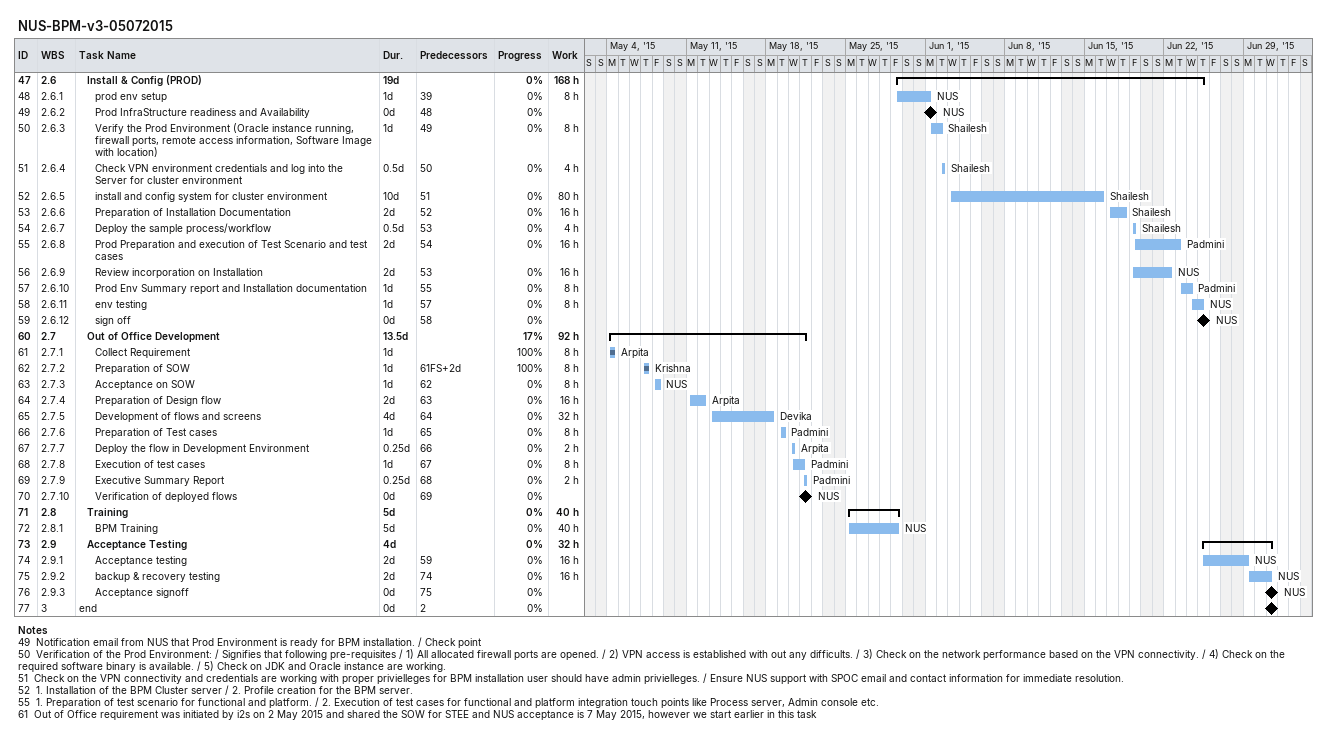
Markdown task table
NUS-BPM-v3-05072015

| ID | WBS | Task | Duration | Start | Finish | Predecessors | Resources | % complete | Work (h) |
|---|---|---|---|---|---|---|---|---|---|
| 47 | 2.6 | **Install & Config (PROD)** | 19d | 2015-05-29 | 2015-06-25 |  |  | 0 | 168 |
| 48 | 2.6.1 | prod env setup | 1d | 2015-05-29 | 2015-06-01 | 39 | NUS | 0 | 8 |
| 49 | 2.6.2 | Prod InfraStructure readiness and Availability | 0d | 2015-06-01 | 2015-06-01 | 48 | NUS | 0 |  |
| 50 | 2.6.3 | Verify the Prod Environment (Oracle instance running, firewall ports, remote access information, Software Image with location) | 1d | 2015-06-01 | 2015-06-02 | 49 | Shailesh | 0 | 8 |
| 51 | 2.6.4 | Check VPN environment credentials and log into the Server for cluster environment | 0.5d | 2015-06-02 | 2015-06-02 | 50 | Shailesh | 0 | 4 |
| 52 | 2.6.5 | install and config system for cluster environment | 10d | 2015-06-03 | 2015-06-16 | 51 | Shailesh | 0 | 80 |
| 53 | 2.6.6 | Preparation of Installation Documentation | 2d | 2015-06-17 | 2015-06-18 | 52 | Shailesh | 0 | 16 |
| 54 | 2.6.7 | Deploy the sample process/workflow | 0.5d | 2015-06-19 | 2015-06-19 | 53 | Shailesh | 0 | 4 |
| 55 | 2.6.8 | Prod Preparation and execution of Test Scenario and test cases | 2d | 2015-06-19 | 2015-06-23 | 54 | Padmini | 0 | 16 |
| 56 | 2.6.9 | Review incorporation on Installation | 2d | 2015-06-19 | 2015-06-22 | 53 | NUS | 0 | 16 |
| 57 | 2.6.10 | Prod Env Summary report and Installation documentation | 1d | 2015-06-23 | 2015-06-24 | 55 | Padmini | 0 | 8 |
| 58 | 2.6.11 | env testing | 1d | 2015-06-24 | 2015-06-25 | 57 | NUS | 0 | 8 |
| 59 | 2.6.12 | sign off | 0d | 2015-06-25 | 2015-06-25 | 58 | NUS | 0 |  |
| 60 | 2.7 | **Out of Office Development** | 13.5d | 2015-05-04 | 2015-05-21 |  |  | 17 | 92 |
| 61 | 2.7.1 | Collect Requirement | 1d | 2015-05-04 | 2015-05-04 |  | Arpita | 100 | 8 |
| 62 | 2.7.2 | Preparation of SOW | 1d | 2015-05-07 | 2015-05-07 | 61FS+2d | Krishna | 100 | 8 |
| 63 | 2.7.3 | Acceptance on SOW | 1d | 2015-05-08 | 2015-05-08 | 62 | NUS | 0 | 8 |
| 64 | 2.7.4 | Preparation of Design flow | 2d | 2015-05-11 | 2015-05-12 | 63 | Arpita | 0 | 16 |
| 65 | 2.7.5 | Development of flows and screens | 4d | 2015-05-13 | 2015-05-18 | 64 | Devika | 0 | 32 |
| 66 | 2.7.6 | Preparation of Test cases | 1d | 2015-05-19 | 2015-05-19 | 65 | Padmini | 0 | 8 |
| 67 | 2.7.7 | Deploy the flow in Development Environment | 0.25d | 2015-05-20 | 2015-05-20 | 66 | Arpita | 0 | 2 |
| 68 | 2.7.8 | Execution of test cases | 1d | 2015-05-20 | 2015-05-21 | 67 | Padmini | 0 | 8 |
| 69 | 2.7.9 | Executive Summary Report | 0.25d | 2015-05-21 | 2015-05-21 | 68 | Padmini | 0 | 2 |
| 70 | 2.7.10 | Verification of deployed flows | 0d | 2015-05-21 | 2015-05-21 | 69 | NUS | 0 |  |
| 71 | 2.8 | **Training** | 5d | 2015-05-25 | 2015-05-29 |  |  | 0 | 40 |
| 72 | 2.8.1 | BPM Training | 5d | 2015-05-25 | 2015-05-29 |  | NUS | 0 | 40 |
| 73 | 2.9 | **Acceptance Testing** | 4d | 2015-06-25 | 2015-07-01 |  |  | 0 | 32 |
| 74 | 2.9.1 | Acceptance testing | 2d | 2015-06-25 | 2015-06-29 | 59 | NUS | 0 | 16 |
| 75 | 2.9.2 | backup & recovery testing | 2d | 2015-06-29 | 2015-07-01 | 74 | NUS | 0 | 16 |
| 76 | 2.9.3 | Acceptance signoff | 0d | 2015-07-01 | 2015-07-01 | 75 | NUS | 0 |  |
| 77 | 3 | end | 0d | 2015-07-01 | 2015-07-01 | 2 |  | 0 |  |

Notes
- 49: Notification email from NUS that Prod Environment is ready for BPM installation. / Check point
- 50: Verification of the Prod Environment: / Signifies that following pre-requisites / 1) All allocated firewall ports are opened. / 2) VPN access is established with out any difficults. / 3) Check on the network performance based on the VPN connectivity. / 4) Check on the required software binary is available. / 5) Check on JDK and Oracle instance are working.
- 51: Check on the VPN connectivity and credentials are working with proper privielleges for BPM installation user should have admin privielleges. / Ensure NUS support with SPOC email and contact information for immediate resolution.
- 52: 1. Installation of the BPM Cluster server / 2. Profile creation for the BPM server.
- 55: 1. Preparation of test scenario for functional and platform. / 2. Execution of test cases for functional and platform integration touch points like Process server, Admin console etc.
- 61: Out of Office requirement was initiated by i2s on 2 May 2015 and shared the SOW for STEE and NUS acceptance is 7 May 2015, however we start earlier in this task
